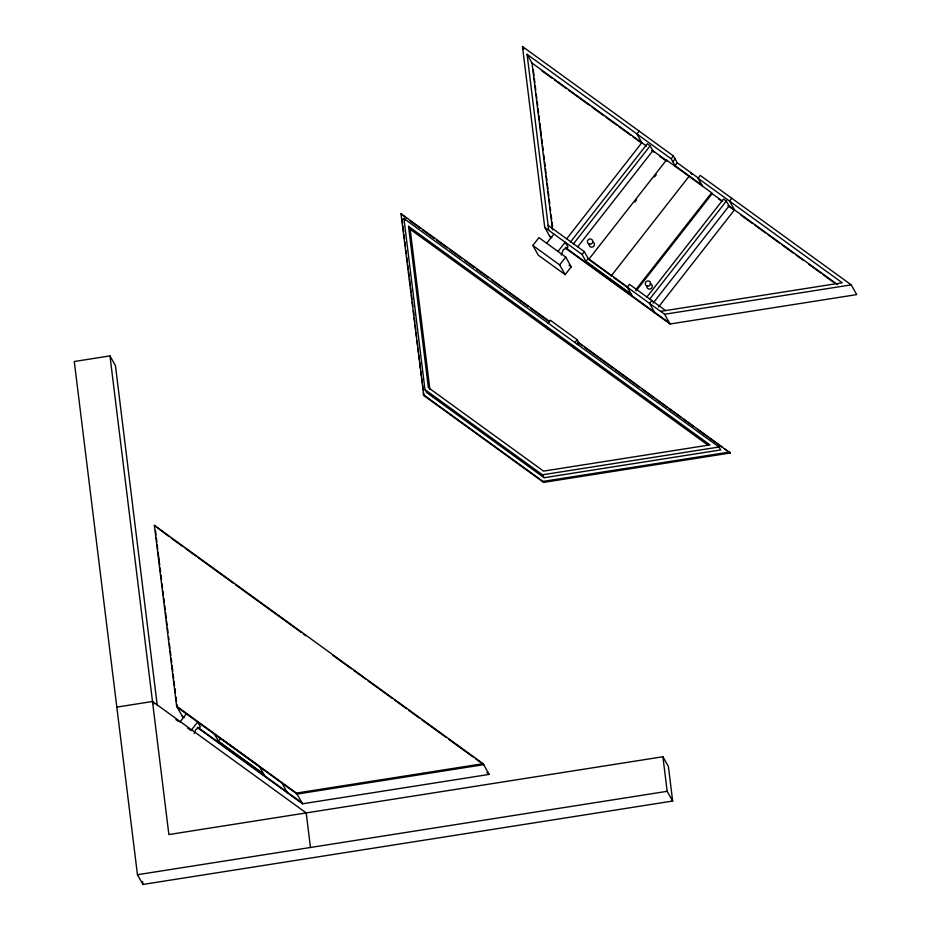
<?xml version="1.0" encoding="UTF-8"?>
<svg xmlns="http://www.w3.org/2000/svg" width="931" height="931" viewBox="0 0 931 931"><rect width="100%" height="100%" fill="white"/><g stroke="black" fill="none" stroke-linecap="round" stroke-linejoin="round"><path stroke-width="1.4" d="M194.183 733.5L195.696 729.567L200.398 726.89L197.663 722.025L191.239 730.241M561.23 255.013L563.243 249.764L567.957 247.087L565.21 242.223L557.995 251.451M532.823 245.458L538.933 237.638L565.757 257.084L571.238 266.813L565.129 274.633L538.304 255.187L532.823 245.458L559.647 264.893L565.129 274.633M546.695 243.27L553.922 234.042M639.132 131.108L636.909 133.948L641.843 142.711L566.77 238.708M179.951 722.049L186.363 713.844M570.435 242.072L647.289 143.781L650.117 145.83L652.852 150.694L666.992 160.935L666.468 160.004L588.706 259.435L611.295 275.809L689.021 176.355M573.252 244.12L650.117 145.83M559.647 264.893L565.757 257.084M577.779 246.692L652.852 150.694M587.007 263.205L582.073 254.454L584.296 251.603L548.138 225.395M634.814 202.074L636.595 199.793M654.47 176.937L656.262 174.644M675.58 166.614L671.17 158.782L673.392 155.942L522.489 46.55L544.74 227.385L550.221 237.114M220.612 738.271L218.389 741.111L263.554 773.859M672.834 161.75L675.056 158.91M548.068 323.069L550.291 320.229L577.173 339.71L578.814 342.631L730.265 453.001L543.611 482.386L423.78 395.512L400.982 213.711L549.593 321.451M673.392 155.942L677.256 162.797L675.033 165.637L701.904 185.129M702.463 186.095L698.052 178.275L700.263 175.435L851.225 284.863L856.718 294.603L670.064 323.988L565.932 248.507M574.951 342.55L577.173 339.71M577.336 344.528L578.814 342.631M632.184 295.953L627.25 287.19L629.472 284.351L665.63 310.57M635.664 289.902L711.633 192.752L666.468 160.004M636.187 290.821L712.157 193.683L711.633 192.752M646.649 297.326L723.515 199.036L726.343 201.084L729.078 205.949L837.737 284.723M649.477 299.375L726.343 201.084M651.781 300.527L649.559 303.366L655.04 313.107M731.754 198.256L729.543 201.096L734.478 209.859L658.508 306.997M653.108 303.099L729.078 205.949M109.963 355.898L74.282 361.507L137.451 874.721L142.932 884.45L672.659 801.044L668.4 766.481L662.919 756.752L168.872 834.548L109.963 355.898L115.444 365.627L157.269 705.465M660.579 311.361L842.194 282.768L698.052 178.275M627.25 287.19L664.583 314.259L851.225 284.863M424.978 389.635L542.47 474.81L719.035 447.008L720.687 449.929L544.123 477.719L426.619 392.545L424.978 389.635L403.926 218.564L719.035 447.008M423.233 394.546L543.064 481.408L729.718 452.024M116.817 707.106L152.498 701.485L306.206 812.914L310.454 847.478M483.131 763.699L154.383 525.387L176.646 706.222L296.477 793.084L483.131 763.699L489.159 774.406L302.505 803.79L197.209 727.46M137.451 874.721L667.166 791.315L672.659 801.044M677.256 162.797L698.541 178.24M548.731 230.283L527.086 54.335L671.17 158.782M527.086 54.335L532.02 63.087L646.521 146.097M712.157 193.683L722.735 201.352M541.912 70.837L552.432 78.46M554.76 80.159L566.444 88.631M568.783 90.319L589.812 105.564M592.151 107.263L603.835 115.735M606.174 117.422L616.694 125.045M619.022 126.744L630.706 135.216M633.045 136.904L641.226 142.839M651.781 150.485L654.121 152.184M659.986 156.431L665.84 160.679M718.604 198.931L722.119 201.48M727.984 205.728L732.674 209.126M740.89 215.084L752.62 223.591M754.971 225.29L765.526 232.948M767.877 234.647L779.619 243.154M781.959 244.853L793.701 253.36M796.04 255.071L803.081 260.168M808.946 264.427L820.688 272.934M823.027 274.633L833.594 282.291M627.68 287.12L588.159 258.469L585.936 261.308L631.113 294.045M544.74 227.385L582.073 254.454M613.552 277.45L627.098 287.272M586.483 262.274L631.66 295.022M549.674 236.148L551.897 237.754M565.303 247.471L669.517 323.01M569.016 265.207L571.238 266.813M406.219 218.087L400.982 213.711M409.745 220.635L420.312 228.293M422.662 230.004L434.405 238.511M436.744 240.21L447.311 247.879M449.661 249.578L461.404 258.085M464.93 260.645L474.321 267.453M476.66 269.152L488.403 277.659M491.929 280.219L501.32 287.027M503.671 288.726L528.331 306.602M530.67 308.301L549.465 321.917M577.639 342.352L582.329 345.75M584.68 347.461L612.866 367.885M615.205 369.584L639.865 387.459M642.215 389.158L653.958 397.677M656.297 399.376L666.864 407.033M669.214 408.732L680.957 417.251M683.307 418.95L693.874 426.607M697.389 429.168L707.956 436.825M710.306 438.524L722.049 447.043M724.399 448.742L730.265 453.001M408.523 226.349L710.004 444.902L543.529 471.121L428.365 387.633L408.523 226.349L410.164 229.27L429.843 389.111M410.164 229.27L708.13 445.274M168.976 536.535L154.383 525.387M171.269 538.199L183.011 546.706M185.269 548.336L195.882 556.04M198.094 557.646L222.788 575.544M223.754 576.242L233.309 583.167M235.427 584.703L301.272 632.44M303.494 634.058L305.834 635.745M332.716 655.238L351.441 668.807M353.71 670.46L365.487 678.99M367.722 680.608L392.405 698.506M394.663 700.135L406.44 708.677M408.721 710.33L419.322 718.01M421.603 719.675L446.228 737.527M448.544 739.202L473.146 757.043M475.485 758.73L483.678 764.677L297.024 794.062L177.193 707.188L176.843 704.325M486.82 772.707L489.159 774.406M222.87 739.912L257.875 765.282M218.936 742.088L264.101 774.825M182.127 715.951L184.35 717.557M197.744 727.274L301.958 802.825M175.947 719.628L178.275 721.316M187.573 728.054L191.053 730.591M690.721 172.561L691.791 174.469M522.489 46.55L523.897 49.052M664.583 314.259L670.064 323.988M610.748 274.831L611.295 275.809M584.296 251.603L588.706 259.435M572.728 345.389L574.38 348.31M545.845 325.908L547.498 328.829M403.926 218.564L405.02 220.519M542.47 474.81L544.123 477.719M543.064 481.408L543.611 482.386M296.477 793.084L302.505 803.79M282.012 783.18L287.493 792.909M259.691 767.004L264.625 775.756M214.526 734.256L219.46 743.008M176.646 706.222L182.674 716.917M152.498 701.485L153.859 703.917M662.919 756.752L667.166 791.315M533.277 69.813L533.975 75.562M534.336 78.437L534.86 82.754M535.22 85.629L535.744 89.935M536.279 94.252L536.815 98.558M537.164 101.432L537.699 105.75M538.048 108.624L538.584 112.942M538.933 115.816L539.468 120.122M539.817 122.997L541.411 135.938M541.761 138.812L542.296 143.13M542.645 146.004L543.18 150.31M543.704 154.627L544.239 158.933M544.6 161.808L545.124 166.125M545.485 169L546.008 173.317M546.369 176.192L546.893 180.498M547.253 183.372L547.952 189.121M548.312 191.995L548.836 196.313M549.197 199.187L549.721 203.493M550.256 207.811L550.605 210.685M551.14 215.003L551.676 219.309M552.025 222.183L552.56 226.501M532.02 63.087L552.537 229.841M402.052 218.983L402.588 223.289M402.937 226.163L403.647 231.9M403.996 234.775L404.531 239.081M404.88 241.944L405.416 246.25M405.939 250.555L406.288 253.43M406.824 257.736L407.359 262.042M407.708 264.916L408.232 269.222M408.593 272.085L409.116 276.391M409.477 279.265L410.175 285.002M410.536 287.877L411.06 292.183M411.421 295.046L411.944 299.351M412.305 302.226L412.829 306.532M413.364 310.838L413.888 315.144M414.248 318.018L414.772 322.324M415.121 325.187L415.657 329.493M416.006 332.367L416.541 336.673M417.065 340.979L417.6 345.285M417.949 348.159L418.485 352.465M418.834 355.328L419.369 359.634M419.718 362.508L420.428 368.245M420.777 371.12L421.312 375.426M421.662 378.289L422.197 382.594M422.546 385.469L423.07 389.775M423.43 392.649L423.78 395.512M155.465 530.658L156.001 534.964M156.35 537.839L156.885 542.145M157.234 545.007L157.758 549.313M158.119 552.188L159.701 565.105M160.062 567.98L160.586 572.286M160.947 575.149L161.47 579.454M162.006 583.76L162.529 588.066M162.89 590.941L163.414 595.246M163.763 598.121L164.298 602.427M164.647 605.29L165.183 609.596M165.532 612.47L166.242 618.207M166.591 621.082L167.126 625.388M167.475 628.25L168.011 632.556M168.534 636.862L168.895 639.737M169.419 644.043L169.954 648.348M170.303 651.223L170.839 655.529M171.188 658.392L171.723 662.697M172.072 665.572L172.782 671.309M173.131 674.184L173.655 678.49M174.016 681.352L174.539 685.658M174.9 688.533L175.424 692.839M175.959 697.144L176.483 701.45M142.583 881.564L142.932 884.45M592.791 242.06A2.723 2.595 -29.4 0 1 594.292 245.225A2.723 2.595 -29.4 0 1 591.115 247.099A2.723 2.595 -29.4 0 1 589.067 244.248M649.989 283.85A2.723 2.595 -29.4 0 1 652.27 286.736A2.723 2.595 -29.4 0 1 649.221 289.076A2.723 2.595 -29.4 0 1 646.94 286.201M589.707 244.213A2.723 2.595 -29.4 0 0 592.593 240.512A2.723 2.595 -29.4 0 0 587.973 240.058A2.723 2.595 -29.4 0 0 589.707 244.213M647.58 286.166A2.723 2.595 -29.4 0 0 650.466 282.465A2.723 2.595 -29.4 0 0 645.846 282.012A2.723 2.595 -29.4 0 0 647.58 286.166"/></g></svg>
